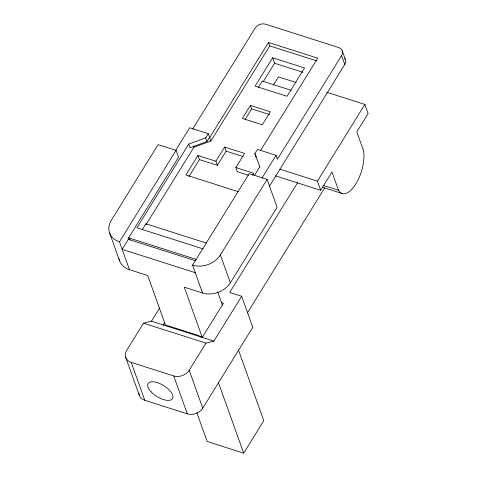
<?xml version="1.0" encoding="UTF-8"?>
<svg xmlns="http://www.w3.org/2000/svg" width="477" height="477" viewBox="0 0 477 477"><rect width="100%" height="100%" fill="white"/><g stroke="black" fill="none" stroke-linecap="round" stroke-linejoin="round"><path stroke-width="0.72" d="M175.614 150.488L189.667 127.77L208.276 133.709L210.894 141.013L193.9 147.256L146.129 224.464L145.884 223.779L206.428 243.091M119.471 241.833L176.073 150.356L158.125 144.632L111.385 220.177A20.946 16.343 -19.7 0 0 119.471 241.833L129.446 269.684L147.721 275.515L165.525 325.236M192.625 129.124L255.207 27.982A7.757 6.052 -19.7 0 1 265.504 24.196L338.604 47.509A7.757 6.052 -19.7 0 1 341.598 55.535L344.788 64.437L269.338 186.376M176.073 150.356L178.523 157.207L128.128 238.649L128.373 239.335L122.166 249.364L195.272 272.683M208.276 133.709L205.718 137.841L188.731 144.078L136.941 227.779L203.119 248.887M142.074 229.938L145.884 223.779M197.955 155.49L199.428 159.604L217.369 165.322L215.896 161.214L197.955 155.49L185.905 174.97L238.196 191.647M188.731 144.078L190.037 147.733L207.03 141.49L209.582 137.358M209.665 137.591L268.521 42.471L317.694 58.158L260.4 150.756M188.934 176.562L199.428 159.604M210.894 141.013L269.743 45.893L268.521 42.471M272.659 57.777L255.129 86.104L287.029 96.282L304.559 67.955L272.659 57.777L274.621 63.256L263.137 81.817M258.111 87.774L262.267 81.066L291.328 90.338M215.896 161.214L224.661 147.053L244.6 153.409L235.835 167.57L237.307 171.684L248.35 175.202M250.407 105.447L242.37 118.427L262.308 124.783L270.34 111.803L250.407 105.447L251.629 108.869L245.13 119.381M217.369 165.322L226.134 151.161L224.661 147.053M273.416 85.049L278.479 76.875L296.181 82.515M241.66 296.259L213.911 341.115L151.442 321.188L143.511 323.191L126.715 350.339A11.633 9.081 -19.7 0 0 131.205 362.371L144.775 400.275L187.306 413.839A11.633 9.081 -19.7 0 0 202.755 408.163L252.78 327.311L241.66 296.259L229.699 292.449L297.66 182.608M256.179 157.219L254.873 153.564L257.455 149.39L276.064 155.329L277.453 159.205L341.598 55.535M151.442 321.188L159.652 307.927M202.546 292.997L192.571 265.146L249.173 173.67L267.114 179.394L277.089 207.245L230.349 282.789A20.946 16.343 -19.7 0 1 202.546 292.997L184.271 287.172L202.326 337.597M252.613 175.178L253.776 173.294L235.835 167.57M254.384 175.566L259.84 166.759M164.613 322.41L163.068 324.903L168.089 325.791L197.991 335.331L202.278 337.406L223.457 303.175L221.358 302.507M262.004 178.04L276.064 155.329M192.571 265.146A20.946 16.343 -19.7 0 0 220.374 254.933L267.114 179.394M131.205 362.371L173.735 375.936A11.633 9.081 -19.7 0 0 189.184 370.265L205.981 343.118L213.911 341.115M275.348 175.822L320.669 190.275L317.402 181.147L364.869 104.427L326.632 92.228M320.669 190.275L331.986 171.982L338.527 190.245A26.581 11.627 -72.3 0 0 355.848 183.883A26.581 11.627 -72.3 0 0 363.361 150.118L356.82 131.855L368.137 113.556L364.869 104.427M247.456 312.763L324.789 187.777M196.864 412.778L207.149 441.493L243.699 453.15L263.781 420.69L238.458 349.957M269.743 45.893L316.817 60.907M274.621 63.256L302.978 72.301M251.629 108.869L269.505 114.569M226.134 151.161L243.318 156.641M279.868 169.174L317.402 181.147M323.024 185.303L338.527 190.245M322.166 187.157L342.605 193.674M128.271 237.629A7.757 6.052 -19.7 0 0 129.368 238.089L196.083 259.363M128.373 239.335L195.797 260.836M143.511 323.191L205.981 343.118M254.873 153.564L259.84 166.938M342.236 50.741L345.426 59.643M205.718 137.841L207.03 141.49M193.465 146.034L193.9 147.256M220.374 254.933L230.349 282.789M217.643 291.829L222.407 305.137M218.371 382.417L243.699 453.15M189.184 370.265L202.755 408.163M129.368 238.089L130.09 240.104M173.735 375.936L187.306 413.839M109.668 233.116L119.644 260.973M125.761 357.529L139.332 395.433M344.627 58.266A7.757 6.052 -19.7 0 1 344.788 64.437M144.775 400.275A11.633 9.081 -19.7 0 1 138.879 393.09M129.446 269.684A20.946 16.343 -19.7 0 1 119.065 258.91M151.185 391.903A14.352 6.41 31.7 0 0 172.477 398.694A14.352 6.41 31.7 0 0 157.291 382.626A14.352 6.41 31.7 0 0 151.185 391.903"/></g></svg>
